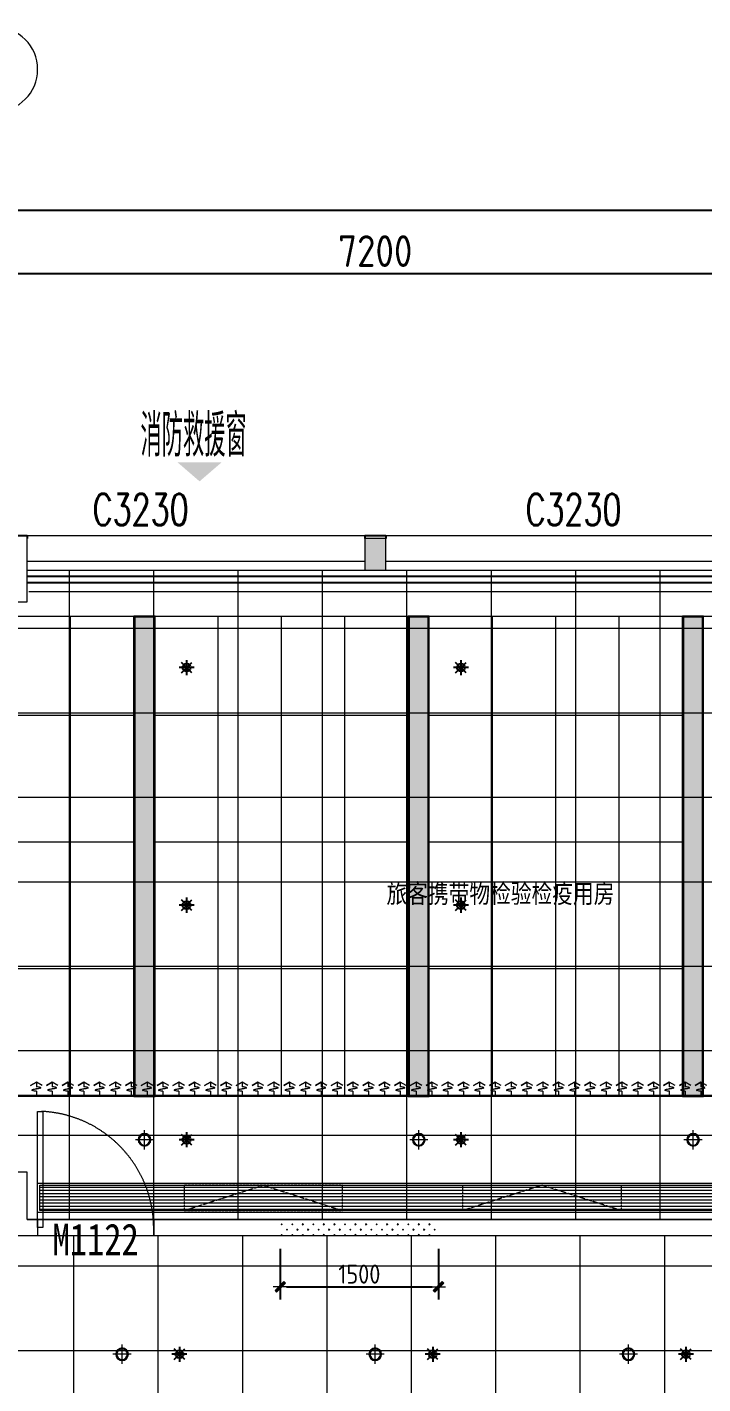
# Model space of a CAD drawing. Header units: millimetres. Extents: x 33621 to 401573, y -91663 to 133135.
# Drawn here: x 204357 to 210762, y -50716 to -37866 of the extents above; entities that cross this region are included whole.
import ezdxf
from ezdxf.enums import TextEntityAlignment as Align

# ---------------------------------------------------------------- set-up
doc = ezdxf.new("R2010")
doc.units = ezdxf.units.MM
doc.header["$LTSCALE"] = 10
for name, pattern in [('DASH', [0.35, 0.25, -0.1]), ('DOTE', [2.42, 2, -0.2, 0.02, -0.2]), ('HIDDEN', [0.375, 0.25, -0.125, 0, 0])]:
    doc.linetypes.add(name, pattern=pattern)
doc.layers.get('0').update_dxf_attribs({"color": 253})
doc.layers.get('Defpoints').update_dxf_attribs({"color": 250})
for name, color, linetype in [('3', 253, 'Continuous'), ('Dim【尺寸标注】', 253, 'Continuous'), ('EQUIP_喷头', 253, 'Continuous'), ('PUB_DIM', 253, 'Continuous'), ('SURFACE', 253, 'Continuous'), ('Wall Solid【墙柱填充】', 253, 'Continuous'), ('WINDOW_TEXT', 253, 'Continuous')]:
    doc.layers.add(name, color=color, linetype=linetype)
for name, color, linetype, lineweight in [('AXIS【轴号】', 253, 'Continuous', 0), ('DOOR【门】', 253, 'Continuous', 0), ('DS-4BS-FINISH【墙完成线】', 253, 'Continuous', 0), ('FC-FLOOR【地材分格】', 253, 'Continuous', 0), ('FF-Door【门】', 253, 'Continuous', 0), ('PUB_HATCH', 253, 'Continuous', 0), ('RC-FCU【空调设备】', 253, 'Continuous', 0), ('RC-FIN【天花轮廓线】', 253, 'Continuous', 0), ('RC-LIGHT【天花灯具】', 253, 'Continuous', 0), ('RC-STR【天花细线】', 253, 'Continuous', 0), ('RC-Text【天花文字】', 253, 'Continuous', 0), ('TXT【平面空间文字】', 253, 'Continuous', 0), ('WALL', 253, 'Continuous', 0), ('Wall【墙体】', 253, 'Continuous', 0), ('WINDOW', 253, 'Continuous', 0), ('新建墙体', 253, 'Continuous', 0)]:
    doc.layers.add(name, color=color, linetype=linetype, lineweight=lineweight)
doc.styles.add('_TCH_WINDOW', font='SIMPLEX', dxfattribs={"bigfont": 'GBCBIG'})
doc.styles.add('CCD_DIM', font='ARCHS.SHX')
doc.styles.add('DIM_FONT', font='SIMPLEX', dxfattribs={"width": 0.7, "bigfont": 'GBCBIG'})
doc.styles.add('宋体', font='', dxfattribs={"width": 0.7})
doc.styles.add('文字', font='')
doc.styles.get('宋体').set_extended_font_data('SimSun')
doc.styles.get('文字').set_extended_font_data('SimSun')
doc.dimstyles.new('ZL_1：100', dxfattribs={"dimtxt": 3, "dimasz": 1, "dimexe": 2, "dimexo": 2, "dimgap": 0.6, "dimtad": 1, "dimdec": 0, "dimrnd": 5, "dimdsep": 46, "dimtxsty": 'CCD_DIM', "dimblk": 'WS-cj', "dimblk1": 'WS-cj', "dimblk2": 'WS-cj', "dimcen": 1, "dimclrd": 44, "dimclre": 44, "dimclrt": 2, "dimadec": 0, "dimazin": 2, "dimtfac": 1, "dimtdec": 0, "dimtix": 1, "dimtmove": 2, "dimatfit": 3, "dimldrblk": 'hl_arrow2', "dimfxl": 5, "dimfxlon": 1, "dimarcsym": 0})
doc.dimstyles.new('ZL_1：60', dxfattribs={"dimscale": 60, "dimtxt": 3, "dimasz": 1, "dimexe": 2, "dimexo": 2, "dimgap": 0.5, "dimtad": 1, "dimdec": 0, "dimrnd": 5, "dimdsep": 46, "dimtxsty": 'CCD_DIM', "dimblk": 'WS-cj', "dimblk1": 'WS-cj', "dimblk2": 'WS-cj', "dimcen": 0, "dimclrd": 44, "dimclre": 44, "dimclrt": 2, "dimadec": 0, "dimazin": 0, "dimtfac": 1, "dimtdec": 0, "dimtix": 1, "dimtofl": 0, "dimtmove": 2, "dimatfit": 3, "dimldrblk": 'hl_arrow2', "dimfxl": 6, "dimfxlon": 1, "dimarcsym": 0})

# ---------------------------------------------------------------- blocks, each defined once
blk = doc.blocks.new('$WINLIB2D$00000004')
for p, q in [((-0.5, 0.5), (0.5, 0.5)), ((-0.5, 0.5), (-0.5, -0.5)), ((0.5, -0.5), (0.5, 0.5)), ((-0.5, 0.2406), (0.5, 0.2406)), ((-0.5, -0.5), (0.5, -0.5))]:
    blk.add_line(p, q)
blk = doc.blocks.new('圆形筒灯')
at = {"color": 251, "linetype": 'DOTE', "ltscale": 43.504693}
blk.add_line((0, 91), (0, -91), dxfattribs=at)
at = {"color": 251, "linetype": 'DOTE', "ltscale": 41.297046}
blk.add_line((86, 0), (-86, 0), dxfattribs=at)
blk.add_ellipse((0, 0), major_axis=(-42.4, 42.4), ratio=1, start_param=2.355868237233172, end_param=8.639053544412757)
at = {"color": 251}
blk.add_ellipse((0, 0), major_axis=(35.4, 35.4), ratio=1, start_param=5.49871431692557, end_param=11.78189962410516, dxfattribs=at)
blk = doc.blocks.new('*U603')
for p, q in [((0, 0), (10350, 0)), ((10350, -12), (0, -12)), ((3770, -105), (3825, -136)), ((3825, -49), (3825, -12)), ((3825, -136), (3825, -93)), ((3880, -105), (3825, -136)), ((3825, -136), (3880, -105)), ((3920, -105), (3975, -136)), ((3975, -49), (3975, -12)), ((3975, -136), (3975, -93)), ((4030, -105), (3975, -136)), ((3975, -136), (4030, -105)), ((4070, -105), (4125, -136)), ((4125, -49), (4125, -12)), ((4125, -136), (4125, -93)), ((4180, -105), (4125, -136)), ((4125, -136), (4180, -105)), ((4220, -105), (4275, -136)), ((4275, -49), (4275, -12)), ((4275, -136), (4275, -93)), ((4330, -105), (4275, -136)), ((4275, -136), (4330, -105)), ((4370, -105), (4425, -136)), ((4425, -49), (4425, -12)), ((4425, -136), (4425, -93)), ((4480, -105), (4425, -136)), ((4425, -136), (4480, -105)), ((4520, -105), (4575, -136)), ((4575, -49), (4575, -12)), ((4575, -136), (4575, -93)), ((4630, -105), (4575, -136)), ((4575, -136), (4630, -105)), ((4670, -105), (4725, -136)), ((4725, -49), (4725, -12)), ((4725, -136), (4725, -93)), ((4780, -105), (4725, -136)), ((4725, -136), (4780, -105)), ((4820, -105), (4875, -136)), ((4875, -49), (4875, -12)), ((4875, -136), (4875, -93)), ((4930, -105), (4875, -136)), ((4875, -136), (4930, -105)), ((4970, -105), (5025, -136)), ((5025, -49), (5025, -12)), ((5025, -136), (5025, -93)), ((5080, -105), (5025, -136)), ((5025, -136), (5080, -105)), ((5120, -105), (5175, -136)), ((5175, -49), (5175, -12)), ((5175, -136), (5175, -93)), ((5230, -105), (5175, -136)), ((5175, -136), (5230, -105)), ((5270, -105), (5325, -136)), ((5325, -49), (5325, -12)), ((5325, -136), (5325, -93)), ((5380, -105), (5325, -136)), ((5325, -136), (5380, -105)), ((5420, -105), (5475, -136)), ((5475, -49), (5475, -12)), ((5475, -136), (5475, -93)), ((5530, -105), (5475, -136)), ((5475, -136), (5530, -105)), ((5570, -105), (5625, -136)), ((5625, -49), (5625, -12)), ((5625, -136), (5625, -93)), ((5680, -105), (5625, -136)), ((5625, -136), (5680, -105)), ((5720, -105), (5775, -136)), ((5775, -49), (5775, -12)), ((5775, -136), (5775, -93)), ((5830, -105), (5775, -136)), ((5775, -136), (5830, -105)), ((5870, -105), (5925, -136)), ((5925, -49), (5925, -12)), ((5925, -136), (5925, -93)), ((5980, -105), (5925, -136)), ((5925, -136), (5980, -105)), ((6020, -105), (6075, -136)), ((6075, -49), (6075, -12)), ((6075, -136), (6075, -93)), ((6130, -105), (6075, -136)), ((6075, -136), (6130, -105)), ((6170, -105), (6225, -136)), ((6225, -49), (6225, -12)), ((6225, -136), (6225, -93)), ((6280, -105), (6225, -136)), ((6225, -136), (6280, -105)), ((6320, -105), (6375, -136)), ((6375, -49), (6375, -12)), ((6375, -136), (6375, -93)), ((6430, -105), (6375, -136)), ((6375, -136), (6430, -105)), ((6470, -105), (6525, -136)), ((6525, -49), (6525, -12)), ((6525, -136), (6525, -93)), ((6580, -105), (6525, -136)), ((6525, -136), (6580, -105)), ((6620, -105), (6675, -136)), ((6675, -49), (6675, -12)), ((6675, -136), (6675, -93)), ((6730, -105), (6675, -136)), ((6675, -136), (6730, -105)), ((6770, -105), (6825, -136)), ((6825, -49), (6825, -12)), ((6825, -136), (6825, -93)), ((6880, -105), (6825, -136)), ((6825, -136), (6880, -105)), ((6920, -105), (6975, -136)), ((6975, -49), (6975, -12)), ((6975, -136), (6975, -93)), ((7030, -105), (6975, -136)), ((6975, -136), (7030, -105)), ((7070, -105), (7125, -136)), ((7125, -49), (7125, -12)), ((7125, -136), (7125, -93)), ((7180, -105), (7125, -136)), ((7125, -136), (7180, -105)), ((7220, -105), (7275, -136)), ((7275, -49), (7275, -12)), ((7275, -136), (7275, -93)), ((7330, -105), (7275, -136)), ((7275, -136), (7330, -105)), ((7370, -105), (7425, -136)), ((7425, -49), (7425, -12)), ((7425, -136), (7425, -93)), ((7480, -105), (7425, -136)), ((7425, -136), (7480, -105)), ((7520, -105), (7575, -136)), ((7575, -49), (7575, -12)), ((7575, -136), (7575, -93)), ((7630, -105), (7575, -136)), ((7575, -136), (7630, -105)), ((7670, -105), (7725, -136)), ((7725, -49), (7725, -12)), ((7725, -136), (7725, -93)), ((7780, -105), (7725, -136)), ((7725, -136), (7780, -105)), ((7820, -105), (7875, -136)), ((7875, -49), (7875, -12)), ((7875, -136), (7875, -93)), ((7930, -105), (7875, -136)), ((7875, -136), (7930, -105)), ((7970, -105), (8025, -136)), ((8025, -49), (8025, -12)), ((8025, -136), (8025, -93)), ((8080, -105), (8025, -136)), ((8025, -136), (8080, -105)), ((8120, -105), (8175, -136)), ((8175, -49), (8175, -12)), ((8175, -136), (8175, -93)), ((8230, -105), (8175, -136)), ((8175, -136), (8230, -105)), ((8270, -105), (8325, -136)), ((8325, -49), (8325, -12)), ((8325, -136), (8325, -93)), ((8380, -105), (8325, -136)), ((8325, -136), (8380, -105)), ((8420, -105), (8475, -136)), ((8475, -49), (8475, -12)), ((8475, -136), (8475, -93)), ((8530, -105), (8475, -136)), ((8475, -136), (8530, -105)), ((8570, -105), (8625, -136)), ((8625, -49), (8625, -12)), ((8625, -136), (8625, -93)), ((8680, -105), (8625, -136)), ((8625, -136), (8680, -105)), ((8720, -105), (8775, -136)), ((8775, -49), (8775, -12)), ((8775, -136), (8775, -93)), ((8830, -105), (8775, -136)), ((8775, -136), (8830, -105)), ((8870, -105), (8925, -136)), ((8925, -49), (8925, -12)), ((8925, -136), (8925, -93)), ((8980, -105), (8925, -136)), ((8925, -136), (8980, -105)), ((9020, -105), (9075, -136)), ((9075, -49), (9075, -12)), ((9075, -136), (9075, -93)), ((9130, -105), (9075, -136)), ((9075, -136), (9130, -105)), ((9170, -105), (9225, -136)), ((9225, -49), (9225, -12)), ((9225, -136), (9225, -93)), ((9280, -105), (9225, -136)), ((9225, -136), (9280, -105)), ((9320, -105), (9375, -136)), ((9375, -49), (9375, -12)), ((9375, -136), (9375, -93)), ((9430, -105), (9375, -136)), ((9375, -136), (9430, -105)), ((9470, -105), (9525, -136)), ((9525, -49), (9525, -12)), ((9525, -136), (9525, -93)), ((9580, -105), (9525, -136)), ((9525, -136), (9580, -105)), ((9620, -105), (9675, -136)), ((9675, -49), (9675, -12)), ((9675, -136), (9675, -93)), ((9730, -105), (9675, -136)), ((9675, -136), (9730, -105)), ((9770, -105), (9825, -136)), ((9825, -49), (9825, -12)), ((9825, -136), (9825, -93)), ((9880, -105), (9825, -136)), ((9825, -136), (9880, -105)), ((9920, -105), (9975, -136)), ((9975, -49), (9975, -12)), ((9975, -136), (9975, -93)), ((10030, -105), (9975, -136)), ((9975, -136), (10030, -105)), ((10070, -105), (10125, -136)), ((10125, -49), (10125, -12)), ((10125, -136), (10125, -93)), ((10180, -105), (10125, -136)), ((10125, -136), (10180, -105))]:
    blk.add_line(p, q)
at = {"extrusion": (0, 0, -1)}
for centre, major_axis, start_param, end_param in [((3823, -171), (-70.4, -70.4), 2.004284, 2.381239), ((3823, 6), (70.4, -70.4), 0.760354, 1.137309), ((3827, -149), (-70.4, -70.4), 2.33115, 2.708105), ((3827, 28), (70.4, -70.4), 0.433488, 0.810442), ((3860, -60), (3.69, -3.69), 4.278901, 6.716673), ((3940, -82), (3.69, -3.69), 1.137309, 3.57508), ((3973, -171), (-70.4, -70.4), 2.004284, 2.381239), ((3973, 6), (70.4, -70.4), 0.760354, 1.137309), ((3977, -149), (-70.4, -70.4), 2.33115, 2.708105), ((3977, 28), (70.4, -70.4), 0.433488, 0.810442), ((4010, -60), (3.69, -3.69), 4.278901, 6.716673), ((4090, -82), (3.69, -3.69), 1.137309, 3.57508), ((4123, -171), (-70.4, -70.4), 2.004284, 2.381239), ((4123, 6), (70.4, -70.4), 0.760354, 1.137309), ((4127, -149), (-70.4, -70.4), 2.33115, 2.708105), ((4127, 28), (70.4, -70.4), 0.433488, 0.810442), ((4160, -60), (3.69, -3.69), 4.278901, 6.716673), ((4240, -82), (3.69, -3.69), 1.137309, 3.57508), ((4273, -171), (-70.4, -70.4), 2.004284, 2.381239), ((4273, 6), (70.4, -70.4), 0.760354, 1.137309), ((4277, -149), (-70.4, -70.4), 2.33115, 2.708105), ((4277, 28), (70.4, -70.4), 0.433488, 0.810442), ((4310, -60), (3.69, -3.69), 4.278901, 6.716673), ((4390, -82), (3.69, -3.69), 1.137309, 3.57508), ((4423, -171), (-70.4, -70.4), 2.004284, 2.381239), ((4423, 6), (70.4, -70.4), 0.760354, 1.137309), ((4427, -149), (-70.4, -70.4), 2.33115, 2.708105), ((4427, 28), (70.4, -70.4), 0.433488, 0.810442), ((4460, -60), (3.69, -3.69), 4.278901, 6.716673), ((4540, -82), (3.69, -3.69), 1.137309, 3.57508), ((4573, -171), (-70.4, -70.4), 2.004284, 2.381239), ((4573, 6), (70.4, -70.4), 0.760354, 1.137309), ((4577, -149), (-70.4, -70.4), 2.33115, 2.708105), ((4577, 28), (70.4, -70.4), 0.433488, 0.810442), ((4610, -60), (3.69, -3.69), 4.278901, 6.716673), ((4690, -82), (3.69, -3.69), 1.137309, 3.57508), ((4723, -171), (-70.4, -70.4), 2.004284, 2.381239), ((4723, 6), (70.4, -70.4), 0.760354, 1.137309), ((4727, -149), (-70.4, -70.4), 2.33115, 2.708105), ((4727, 28), (70.4, -70.4), 0.433488, 0.810442), ((4760, -60), (3.69, -3.69), 4.278901, 6.716673), ((4840, -82), (3.69, -3.69), 1.137309, 3.57508), ((4873, -171), (-70.4, -70.4), 2.004284, 2.381239), ((4873, 6), (70.4, -70.4), 0.760354, 1.137309), ((4877, -149), (-70.4, -70.4), 2.33115, 2.708105), ((4877, 28), (70.4, -70.4), 0.433488, 0.810442), ((4910, -60), (3.69, -3.69), 4.278901, 6.716673), ((4990, -82), (3.69, -3.69), 1.137309, 3.57508), ((5023, -171), (-70.4, -70.4), 2.004284, 2.381239), ((5023, 6), (70.4, -70.4), 0.760354, 1.137309), ((5027, -149), (-70.4, -70.4), 2.33115, 2.708105), ((5027, 28), (70.4, -70.4), 0.433488, 0.810442), ((5060, -60), (3.69, -3.69), 4.278901, 6.716673), ((5140, -82), (3.69, -3.69), 1.137309, 3.57508), ((5173, -171), (-70.4, -70.4), 2.004284, 2.381239), ((5173, 6), (70.4, -70.4), 0.760354, 1.137309), ((5177, -149), (-70.4, -70.4), 2.33115, 2.708105), ((5177, 28), (70.4, -70.4), 0.433488, 0.810442), ((5210, -60), (3.69, -3.69), 4.278901, 6.716673), ((5290, -82), (3.69, -3.69), 1.137309, 3.57508), ((5323, -171), (-70.4, -70.4), 2.004284, 2.381239), ((5323, 6), (70.4, -70.4), 0.760354, 1.137309), ((5327, -149), (-70.4, -70.4), 2.33115, 2.708105), ((5327, 28), (70.4, -70.4), 0.433488, 0.810442), ((5360, -60), (3.69, -3.69), 4.278901, 6.716673), ((5440, -82), (3.69, -3.69), 1.137309, 3.57508), ((5473, -171), (-70.4, -70.4), 2.004284, 2.381239), ((5473, 6), (70.4, -70.4), 0.760354, 1.137309), ((5477, -149), (-70.4, -70.4), 2.33115, 2.708105), ((5477, 28), (70.4, -70.4), 0.433488, 0.810442), ((5510, -60), (3.69, -3.69), 4.278901, 6.716673), ((5590, -82), (3.69, -3.69), 1.137309, 3.57508), ((5623, -171), (-70.4, -70.4), 2.004284, 2.381239), ((5623, 6), (70.4, -70.4), 0.760354, 1.137309), ((5627, -149), (-70.4, -70.4), 2.33115, 2.708105), ((5627, 28), (70.4, -70.4), 0.433488, 0.810442), ((5660, -60), (3.69, -3.69), 4.278901, 6.716673), ((5740, -82), (3.69, -3.69), 1.137309, 3.57508), ((5773, -171), (-70.4, -70.4), 2.004284, 2.381239), ((5773, 6), (70.4, -70.4), 0.760354, 1.137309), ((5777, -149), (-70.4, -70.4), 2.33115, 2.708105), ((5777, 28), (70.4, -70.4), 0.433488, 0.810442), ((5810, -60), (3.69, -3.69), 4.278901, 6.716673), ((5890, -82), (3.69, -3.69), 1.137309, 3.57508), ((5923, -171), (-70.4, -70.4), 2.004284, 2.381239), ((5923, 6), (70.4, -70.4), 0.760354, 1.137309), ((5927, -149), (-70.4, -70.4), 2.33115, 2.708105), ((5927, 28), (70.4, -70.4), 0.433488, 0.810442), ((5960, -60), (3.69, -3.69), 4.278901, 6.716673), ((6040, -82), (3.69, -3.69), 1.137309, 3.57508), ((6073, -171), (-70.4, -70.4), 2.004284, 2.381239), ((6073, 6), (70.4, -70.4), 0.760354, 1.137309), ((6077, -149), (-70.4, -70.4), 2.33115, 2.708105), ((6077, 28), (70.4, -70.4), 0.433488, 0.810442), ((6110, -60), (3.69, -3.69), 4.278901, 6.716673), ((6190, -82), (3.69, -3.69), 1.137309, 3.57508), ((6223, -171), (-70.4, -70.4), 2.004284, 2.381239), ((6223, 6), (70.4, -70.4), 0.760354, 1.137309), ((6227, -149), (-70.4, -70.4), 2.33115, 2.708105), ((6227, 28), (70.4, -70.4), 0.433488, 0.810442), ((6260, -60), (3.69, -3.69), 4.278901, 6.716673), ((6340, -82), (3.69, -3.69), 1.137309, 3.57508), ((6373, -171), (-70.4, -70.4), 2.004284, 2.381239), ((6373, 6), (70.4, -70.4), 0.760354, 1.137309), ((6377, -149), (-70.4, -70.4), 2.33115, 2.708105), ((6377, 28), (70.4, -70.4), 0.433488, 0.810442), ((6410, -60), (3.69, -3.69), 4.278901, 6.716673), ((6490, -82), (3.69, -3.69), 1.137309, 3.57508), ((6523, -171), (-70.4, -70.4), 2.004284, 2.381239), ((6523, 6), (70.4, -70.4), 0.760354, 1.137309), ((6527, -149), (-70.4, -70.4), 2.33115, 2.708105), ((6527, 28), (70.4, -70.4), 0.433488, 0.810442), ((6560, -60), (3.69, -3.69), 4.278901, 6.716673), ((6640, -82), (3.69, -3.69), 1.137309, 3.57508), ((6673, -171), (-70.4, -70.4), 2.004284, 2.381239), ((6673, 6), (70.4, -70.4), 0.760354, 1.137309), ((6677, -149), (-70.4, -70.4), 2.33115, 2.708105), ((6677, 28), (70.4, -70.4), 0.433488, 0.810442), ((6710, -60), (3.69, -3.69), 4.278901, 6.716673), ((6790, -82), (3.69, -3.69), 1.137309, 3.57508), ((6823, -171), (-70.4, -70.4), 2.004284, 2.381239), ((6823, 6), (70.4, -70.4), 0.760354, 1.137309), ((6827, -149), (-70.4, -70.4), 2.33115, 2.708105), ((6827, 28), (70.4, -70.4), 0.433488, 0.810442), ((6860, -60), (3.69, -3.69), 4.278901, 6.716673), ((6940, -82), (3.69, -3.69), 1.137309, 3.57508), ((6973, -171), (-70.4, -70.4), 2.004284, 2.381239), ((6973, 6), (70.4, -70.4), 0.760354, 1.137309), ((6977, -149), (-70.4, -70.4), 2.33115, 2.708105), ((6977, 28), (70.4, -70.4), 0.433488, 0.810442), ((7010, -60), (3.69, -3.69), 4.278901, 6.716673), ((7090, -82), (3.69, -3.69), 1.137309, 3.57508), ((7123, -171), (-70.4, -70.4), 2.004284, 2.381239), ((7123, 6), (70.4, -70.4), 0.760354, 1.137309), ((7127, -149), (-70.4, -70.4), 2.33115, 2.708105), ((7127, 28), (70.4, -70.4), 0.433488, 0.810442), ((7160, -60), (3.69, -3.69), 4.278901, 6.716673), ((7240, -82), (3.69, -3.69), 1.137309, 3.57508), ((7273, -171), (-70.4, -70.4), 2.004284, 2.381239), ((7273, 6), (70.4, -70.4), 0.760354, 1.137309), ((7277, -149), (-70.4, -70.4), 2.33115, 2.708105), ((7277, 28), (70.4, -70.4), 0.433488, 0.810442), ((7310, -60), (3.69, -3.69), 4.278901, 6.716673), ((7390, -82), (3.69, -3.69), 1.137309, 3.57508), ((7423, -171), (-70.4, -70.4), 2.004284, 2.381239), ((7423, 6), (70.4, -70.4), 0.760354, 1.137309), ((7427, -149), (-70.4, -70.4), 2.33115, 2.708105), ((7427, 28), (70.4, -70.4), 0.433488, 0.810442), ((7460, -60), (3.69, -3.69), 4.278901, 6.716673), ((7540, -82), (3.69, -3.69), 1.137309, 3.57508), ((7573, -171), (-70.4, -70.4), 2.004284, 2.381239), ((7573, 6), (70.4, -70.4), 0.760354, 1.137309), ((7577, -149), (-70.4, -70.4), 2.33115, 2.708105), ((7577, 28), (70.4, -70.4), 0.433488, 0.810442), ((7610, -60), (3.69, -3.69), 4.278901, 6.716673), ((7690, -82), (3.69, -3.69), 1.137309, 3.57508), ((7723, -171), (-70.4, -70.4), 2.004284, 2.381239), ((7723, 6), (70.4, -70.4), 0.760354, 1.137309), ((7727, -149), (-70.4, -70.4), 2.33115, 2.708105), ((7727, 28), (70.4, -70.4), 0.433488, 0.810442), ((7760, -60), (3.69, -3.69), 4.278901, 6.716673), ((7840, -82), (3.69, -3.69), 1.137309, 3.57508), ((7873, -171), (-70.4, -70.4), 2.004284, 2.381239), ((7873, 6), (70.4, -70.4), 0.760354, 1.137309), ((7877, -149), (-70.4, -70.4), 2.33115, 2.708105), ((7877, 28), (70.4, -70.4), 0.433488, 0.810442), ((7910, -60), (3.69, -3.69), 4.278901, 6.716673), ((7990, -82), (3.69, -3.69), 1.137309, 3.57508), ((8023, -171), (-70.4, -70.4), 2.004284, 2.381239), ((8023, 6), (70.4, -70.4), 0.760354, 1.137309), ((8027, -149), (-70.4, -70.4), 2.33115, 2.708105), ((8027, 28), (70.4, -70.4), 0.433488, 0.810442), ((8060, -60), (3.69, -3.69), 4.278901, 6.716673), ((8140, -82), (3.69, -3.69), 1.137309, 3.57508), ((8173, -171), (-70.4, -70.4), 2.004284, 2.381239), ((8173, 6), (70.4, -70.4), 0.760354, 1.137309), ((8177, -149), (-70.4, -70.4), 2.33115, 2.708105), ((8177, 28), (70.4, -70.4), 0.433488, 0.810442), ((8210, -60), (3.69, -3.69), 4.278901, 6.716673), ((8290, -82), (3.69, -3.69), 1.137309, 3.57508), ((8323, -171), (-70.4, -70.4), 2.004284, 2.381239), ((8323, 6), (70.4, -70.4), 0.760354, 1.137309), ((8327, -149), (-70.4, -70.4), 2.33115, 2.708105), ((8327, 28), (70.4, -70.4), 0.433488, 0.810442), ((8360, -60), (3.69, -3.69), 4.278901, 6.716673), ((8440, -82), (3.69, -3.69), 1.137309, 3.57508), ((8473, -171), (-70.4, -70.4), 2.004284, 2.381239), ((8473, 6), (70.4, -70.4), 0.760354, 1.137309), ((8477, -149), (-70.4, -70.4), 2.33115, 2.708105), ((8477, 28), (70.4, -70.4), 0.433488, 0.810442), ((8510, -60), (3.69, -3.69), 4.278901, 6.716673), ((8590, -82), (3.69, -3.69), 1.137309, 3.57508), ((8623, -171), (-70.4, -70.4), 2.004284, 2.381239), ((8623, 6), (70.4, -70.4), 0.760354, 1.137309), ((8627, -149), (-70.4, -70.4), 2.33115, 2.708105), ((8627, 28), (70.4, -70.4), 0.433488, 0.810442), ((8660, -60), (3.69, -3.69), 4.278901, 6.716673), ((8740, -82), (3.69, -3.69), 1.137309, 3.57508), ((8773, -171), (-70.4, -70.4), 2.004284, 2.381239), ((8773, 6), (70.4, -70.4), 0.760354, 1.137309), ((8777, -149), (-70.4, -70.4), 2.33115, 2.708105), ((8777, 28), (70.4, -70.4), 0.433488, 0.810442), ((8810, -60), (3.69, -3.69), 4.278901, 6.716673), ((8890, -82), (3.69, -3.69), 1.137309, 3.57508), ((8923, -171), (-70.4, -70.4), 2.004284, 2.381239), ((8923, 6), (70.4, -70.4), 0.760354, 1.137309), ((8927, -149), (-70.4, -70.4), 2.33115, 2.708105), ((8927, 28), (70.4, -70.4), 0.433488, 0.810442), ((8960, -60), (3.69, -3.69), 4.278901, 6.716673), ((9040, -82), (3.69, -3.69), 1.137309, 3.57508), ((9073, -171), (-70.4, -70.4), 2.004284, 2.381239), ((9073, 6), (70.4, -70.4), 0.760354, 1.137309), ((9077, -149), (-70.4, -70.4), 2.33115, 2.708105), ((9077, 28), (70.4, -70.4), 0.433488, 0.810442), ((9110, -60), (3.69, -3.69), 4.278901, 6.716673), ((9190, -82), (3.69, -3.69), 1.137309, 3.57508), ((9223, -171), (-70.4, -70.4), 2.004284, 2.381239), ((9223, 6), (70.4, -70.4), 0.760354, 1.137309), ((9227, -149), (-70.4, -70.4), 2.33115, 2.708105), ((9227, 28), (70.4, -70.4), 0.433488, 0.810442), ((9260, -60), (3.69, -3.69), 4.278901, 6.716673), ((9340, -82), (3.69, -3.69), 1.137309, 3.57508), ((9373, -171), (-70.4, -70.4), 2.004284, 2.381239), ((9373, 6), (70.4, -70.4), 0.760354, 1.137309), ((9377, -149), (-70.4, -70.4), 2.33115, 2.708105), ((9377, 28), (70.4, -70.4), 0.433488, 0.810442), ((9410, -60), (3.69, -3.69), 4.278901, 6.716673), ((9490, -82), (3.69, -3.69), 1.137309, 3.57508), ((9523, -171), (-70.4, -70.4), 2.004284, 2.381239), ((9523, 6), (70.4, -70.4), 0.760354, 1.137309), ((9527, -149), (-70.4, -70.4), 2.33115, 2.708105), ((9527, 28), (70.4, -70.4), 0.433488, 0.810442), ((9560, -60), (3.69, -3.69), 4.278901, 6.716673), ((9640, -82), (3.69, -3.69), 1.137309, 3.57508), ((9673, -171), (-70.4, -70.4), 2.004284, 2.381239), ((9673, 6), (70.4, -70.4), 0.760354, 1.137309), ((9677, -149), (-70.4, -70.4), 2.33115, 2.708105), ((9677, 28), (70.4, -70.4), 0.433488, 0.810442), ((9710, -60), (3.69, -3.69), 4.278901, 6.716673), ((9790, -82), (3.69, -3.69), 1.137309, 3.57508), ((9823, -171), (-70.4, -70.4), 2.004284, 2.381239), ((9823, 6), (70.4, -70.4), 0.760354, 1.137309), ((9827, -149), (-70.4, -70.4), 2.33115, 2.708105), ((9827, 28), (70.4, -70.4), 0.433488, 0.810442), ((9860, -60), (3.69, -3.69), 4.278901, 6.716673), ((9940, -82), (3.69, -3.69), 1.137309, 3.57508), ((9973, -171), (-70.4, -70.4), 2.004284, 2.381239), ((9973, 6), (70.4, -70.4), 0.760354, 1.137309), ((9977, -149), (-70.4, -70.4), 2.33115, 2.708105), ((9977, 28), (70.4, -70.4), 0.433488, 0.810442), ((10010, -60), (3.69, -3.69), 4.278901, 6.716673), ((10090, -82), (3.69, -3.69), 1.137309, 3.57508), ((10123, -171), (-70.4, -70.4), 2.004284, 2.381239), ((10123, 6), (70.4, -70.4), 0.760354, 1.137309), ((10127, -149), (-70.4, -70.4), 2.33115, 2.708105), ((10127, 28), (70.4, -70.4), 0.433488, 0.810442), ((10160, -60), (3.69, -3.69), 4.278901, 6.716673)]:
    blk.add_ellipse(centre, major_axis=major_axis, ratio=1, start_param=start_param, end_param=end_param, dxfattribs=at)
blk = doc.blocks.new('ZL_0609192853')
at = {"layer": 'RC-LIGHT【天花灯具】'}
h = blk.add_hatch(dxfattribs=at)
h.set_pattern_fill('DOTS', color=8, scale=10)
h.set_pattern_definition([(0, (2430707.972, -1486106.821), (7.9375, 15.875), [0, -15.875])])
h.paths.add_polyline_path([(-90, -4540), (90, -4540), (90, -10), (-90, -10)])
blk.add_lwpolyline([(-100, -4550), (100, -4550), (100, 0), (-100, 0)], close=True, dxfattribs=at)
at = {"layer": 'RC-LIGHT【天花灯具】', "color": 8}
blk.add_lwpolyline([(-90, -4540), (90, -4540), (90, -10), (-90, -10)], close=True, dxfattribs=at)
blk = doc.blocks.new('hl_Axis-A1')
at = {"color": 150, "ltscale": 2}
blk.add_line((21.33, 0), (0, 0), dxfattribs=at)
at = {"color": 150}
blk.add_circle((25.33, 0), 4, dxfattribs=at)
at = {"color": 50, "style": '宋体', "width": 0.7}
blk.add_attdef('轴号', text='', height=3.5, dxfattribs=at).set_placement((25.33, 0), align=Align.MIDDLE_CENTER)
blk = doc.blocks.new('WS-cj')
blk.add_hatch(color=2).paths.add_polyline_path([(0.59, 0.82), (-0.82, -0.59), (-0.59, -0.82), (0.82, 0.59)])
at = {"color": 2, "linetype": 'ByBlock', "lineweight": 0}
for p, q in [((-1.1, 0), (0, 0)), ((0, 0), (1.1, 0))]:
    blk.add_line(p, q, dxfattribs=at)
at = {"color": 2}
blk.add_lwpolyline([(0.59, 0.82), (-0.82, -0.59), (-0.59, -0.82), (0.82, 0.59)], close=True, dxfattribs=at)
blk = doc.blocks.new('*D265')
at = {"layer": 'Defpoints', "color": 0, "transparency": 16777216}
for p in [(-1262, 2411), (-8462, 1811), (-1262, 1811)]:
    blk.add_point(p, dxfattribs=at)
at = {"layer": 'Dim【尺寸标注】', "color": 44, "lineweight": -2, "transparency": 16777216}
for p, q in [((-8462, 1911), (-8462, 2611)), ((-1262, 1911), (-1262, 2611)), ((-8362, 2411), (-1362, 2411))]:
    blk.add_line(p, q, dxfattribs=at)
at = {"layer": 'Dim【尺寸标注】', "color": 44, "lineweight": -2, "transparency": 16777216, "xscale": 100, "yscale": 100, "zscale": 100, "rotation": 180}
blk.add_blockref('WS-cj', (-8462, 2411), dxfattribs=at)
at = {"layer": 'Dim【尺寸标注】', "color": 44, "lineweight": -2, "transparency": 16777216, "xscale": 100, "yscale": 100, "zscale": 100}
blk.add_blockref('WS-cj', (-1262, 2411), dxfattribs=at)
at = {"layer": 'Dim【尺寸标注】', "color": 2, "transparency": 16777216, "insert": (-4862, 2623), "char_height": 300, "attachment_point": 5, "style": 'CCD_DIM'}
blk.add_mtext('7200', dxfattribs=at)
blk = doc.blocks.new('hl_arrow2')
at = {"color": 2}
blk.add_line((-0.22, 0), (-1, 0), dxfattribs=at)
blk.add_lwpolyline([(-0.22, 0), (-0.86, -0.69), (-0.65, -0.86), (0, 0), (-0.65, 0.86), (-0.86, 0.69)], close=True, dxfattribs=at)
blk = doc.blocks.new('*D273')
at = {"layer": 'Defpoints', "color": 0, "transparency": 16777216}
for p in [(49138, 3011), (-44462, 1811), (49138, 1811)]:
    blk.add_point(p, dxfattribs=at)
at = {"layer": 'Dim【尺寸标注】', "color": 44, "lineweight": -2, "transparency": 16777216}
for p, q in [((-44462, 2511), (-44462, 3211)), ((49138, 2511), (49138, 3211)), ((-44362, 3011), (49038, 3011))]:
    blk.add_line(p, q, dxfattribs=at)
at = {"layer": 'Dim【尺寸标注】', "color": 44, "lineweight": -2, "transparency": 16777216, "xscale": 100, "yscale": 100, "zscale": 100, "rotation": 180}
blk.add_blockref('WS-cj', (-44462, 3011), dxfattribs=at)
at = {"layer": 'Dim【尺寸标注】', "color": 44, "lineweight": -2, "transparency": 16777216, "xscale": 100, "yscale": 100, "zscale": 100}
blk.add_blockref('WS-cj', (49138, 3011), dxfattribs=at)
at = {"layer": 'Dim【尺寸标注】', "color": 2, "transparency": 16777216, "insert": (2338, 3217), "char_height": 300, "attachment_point": 5, "style": 'CCD_DIM'}
blk.add_mtext('93600', dxfattribs=at)
blk = doc.blocks.new('*D365')
at = {"layer": 'Defpoints', "color": 0, "transparency": 16777216}
for p in [(206756, -49317), (208256, -49317), (208256, -49797)]:
    blk.add_point(p, dxfattribs=at)
at = {"layer": '新建墙体', "color": 44, "lineweight": -2, "transparency": 16777216}
for p, q in [((206756, -49437), (206756, -49917)), ((208256, -49437), (208256, -49917)), ((206816, -49797), (208196, -49797))]:
    blk.add_line(p, q, dxfattribs=at)
at = {"layer": '新建墙体', "color": 44, "lineweight": -2, "transparency": 16777216, "xscale": 60, "yscale": 60, "zscale": 60, "rotation": 180}
blk.add_blockref('WS-cj', (206756, -49797), dxfattribs=at)
at = {"layer": '新建墙体', "color": 44, "lineweight": -2, "transparency": 16777216, "xscale": 60, "yscale": 60, "zscale": 60}
blk.add_blockref('WS-cj', (208256, -49797), dxfattribs=at)
at = {"layer": '新建墙体', "color": 2, "transparency": 16777216, "insert": (207506, -49677), "char_height": 180, "attachment_point": 5, "style": 'CCD_DIM'}
blk.add_mtext('1500', dxfattribs=at)
blk = doc.blocks.new('$TwtSys$00000125')
at = {"color": 9}
for p, q in [((0.57, 0), (-0.57, 0)), ((0.4, -0.4), (-0.4, 0.4)), ((-0.4, -0.4), (0.4, 0.4)), ((0, 0.57), (0, -0.57))]:
    blk.add_line(p, q, dxfattribs=at)
at = {"color": 8}
blk.add_circle((0, 0), 0.3, dxfattribs=at)
blk = doc.blocks.new('DOOR_D01')
at = {"layer": 'FF-Door【门】'}
blk.add_lwpolyline([(-0.456, 1), (-0.456, 0), (-0.5, 0), (-0.5, 1)], close=True, dxfattribs=at)
at = {"layer": 'FF-Door【门】', "color": 8, "linetype": 'HIDDEN', "ltscale": 15}
blk.add_arc((-0.511, -0.01), 1.011, 0.5915, 87.4664, dxfattribs=at)
blk = doc.blocks.new('ZL_061117299')
at = {"layer": 'AXIS【轴号】'}
ref = blk.add_blockref('hl_Axis-A1', (-8462.3, 1810.8), dxfattribs=dict(at, xscale=-100, yscale=100, zscale=100, rotation=270))
ref.add_attrib('轴号', '6', dxfattribs={"layer": '0', "color": 2, "height": 350, "style": '宋体', "width": 0.7}).set_placement((-8462.3, 4351.9), align=Align.MIDDLE_CENTER)
at = {"layer": 'Dim【尺寸标注】'}
for p1, p2, distance, picture, middle in [((-44462.3, 1810.8), (49137.7, 1810.8), 1200, '*D273', (2337.7, 3217)), ((-8462.3, 1810.8), (-1262.3, 1810.8), 600, '*D265', (-4862.3, 2623.3))]:
    dim = blk.add_aligned_dim(p1=p1, p2=p2, distance=distance, dimstyle='ZL_1：100', dxfattribs=at)
    dim.commit()
    dim.dimension.update_dxf_attribs({"geometry": picture, "text_midpoint": middle})

msp = doc.modelspace()

# ---------------------------------------------------------------- hatches: boundary and pattern name
at = {"layer": 'FC-FLOOR【地材分格】'}
h = msp.add_hatch(dxfattribs=at)
h.set_pattern_fill('_USER', color=256, scale=800, double=1, pattern_type=0)
h.set_pattern_definition([(0, (0, 0), (0, 800), []), (90, (0, 0), (-800, 5e-14), [])])
h.paths.add_polyline_path([(214931.7, -43010.6), (218156.7, -43010.6), (218156.7, -49310.6), (232781.7, -49310.6), (232781.7, -51076.7), (232556.7, -51076.7), (232556.7, -51569.3), (225956.7, -51569.3), (225956.7, -51110.6), (225356.7, -51110.6), (225356.7, -51569.3), (218756.7, -51560.6), (218756.7, -51110.6), (218156.7, -51110.6), (218156.7, -51560.6), (211556.7, -51560.6), (211556.7, -51110.6), (210956.7, -51110.6), (210956.7, -51560.6), (204356.7, -51560.6), (204356.7, -51110.6), (203756.7, -51110.6), (203756.7, -51560.6), (197156.7, -51560.6), (197156.7, -51110.6), (196556.7, -51110.6), (196556.7, -51560.6), (189956.7, -51560.6), (189956.7, -51110.6), (189356.7, -51110.6), (189356.7, -51560.6), (182756.7, -51560.6), (182756.7, -51110.6), (182156.7, -51110.6), (182156.7, -51560.6), (175556.7, -51560.6), (175556.7, -51110.6), (174956.7, -51110.6), (174956.7, -51560.6), (168356.7, -51560.6), (168356.7, -49340.6), (168356.7, -49310.6), (186131.2, -49310.6), (186131.2, -43010.6), (189356.7, -43010.6), (189356.7, -49310.6), (214931.7, -49310.6), (214931.7, -43310.6)])
h = msp.add_hatch(dxfattribs=at)
h.set_pattern_fill('_USER', color=256, scale=800, double=1, pattern_type=0)
h.set_pattern_definition([(0, (203956.7, -49160.56), (0, 800), []), (90, (203956.7, -49160.56), (-800, 5e-14), [])])
h.paths.add_polyline_path([(204356.7, -43010.6), (210956.7, -43010.6), (210956.7, -43310.6), (211556.7, -43310.6), (211556.7, -43010.6), (214781.7, -43010.6), (214781.7, -49160.6), (204356.7, -49160.6), (204356.7, -48710.6), (203956.7, -48710.6), (203956.7, -43310.6), (204356.7, -43310.6)])
at = {"layer": 'PUB_HATCH'}
msp.add_hatch(color=256, dxfattribs=at).paths.add_polyline_path([(207556.7, -43010.6), (207756.7, -43010.6), (207756.7, -42710.6), (207556.7, -42710.6)])
at = {"layer": 'RC-FCU【空调设备】'}
h = msp.add_hatch(dxfattribs=at)
h.set_pattern_fill('_USER', color=8, scale=30, angle=180, pattern_type=0)
h.set_pattern_definition([(180, (6136399.454, 1148867.944), (-4e-15, -30), [])])
h.paths.add_polyline_path([(204476.7, -48834.4), (204476.7, -49074.4), (214549.2, -49074.4), (214549.2, -48834.4)])
at = {"layer": '新建墙体'}
h = msp.add_hatch(dxfattribs=at)
h.set_pattern_fill('石膏板', color=256, scale=20, pattern_type=2)
h.set_pattern_definition([(45, (2443964.46, -1422611.51), (-50.0000013, 50.0000013), [16, -54.71068]), (135, (2444075.78, -1422611.51), (-50.0000013, -50.0000013), [16, -54.71068])])
h.paths.add_polyline_path([(208256.2, -49160.6), (206756.2, -49160.6), (206756.2, -49310.6), (208256.2, -49310.6)])

# ---------------------------------------------------------------- linework, layer by layer
at = {"layer": '3'}
for p, q in [((210956.7, -43070.6), (204356.7, -43070.6)), ((210956.7, -43130.6), (204356.7, -43130.6))]:
    msp.add_line(p, q, dxfattribs=at)
at = {"layer": 'DS-4BS-FINISH【墙完成线】'}
msp.add_lwpolyline([(186131.2, -43010.6), (189356.7, -43010.6), (189356.7, -49310.6), (214931.7, -49310.6), (214931.7, -43310.6), (214931.7, -43010.6), (215156.7, -43010.6)], dxfattribs=at)
at = {"layer": 'FC-FLOOR【地材分格】'}
msp.add_lwpolyline([(204356.7, -43010.6), (210956.7, -43010.6), (210956.7, -43310.6), (211556.7, -43310.6), (211556.7, -43010.6), (214781.7, -43010.6), (214781.7, -49160.6), (204356.7, -49160.6), (204356.7, -48710.6), (203956.7, -48710.6), (203956.7, -43310.6), (204356.7, -43310.6), (204356.7, -43010.6)], dxfattribs=at)
at = {"layer": 'RC-FCU【空调设备】'}
msp.add_lwpolyline([(214569.2, -48814.4), (214569.2, -49094.4), (204456.7, -49094.4), (204456.7, -48814.4)], close=True, dxfattribs=at)
at = {"layer": 'RC-FCU【空调设备】', "color": 8}
msp.add_lwpolyline([(214549.2, -48834.4), (214549.2, -49074.4), (204476.7, -49074.4), (204476.7, -48834.4)], close=True, dxfattribs=at)
at = {"layer": 'RC-FCU【空调设备】', "color": 8, "linetype": 'DASH'}
for points in [[(205844.7, -48834.4), (205844.7, -49074.4), (207344.7, -49074.4), (207344.7, -48834.4)], [(209987.3, -48834.4), (209987.3, -49074.4), (208487.3, -49074.4), (208487.3, -48834.4)]]:
    msp.add_lwpolyline(points, close=True, dxfattribs=at)
for points in [[(205844.7, -49074.4), (206594.7, -48834.4), (207344.7, -49074.4)], [(209987.3, -49074.4), (209237.3, -48834.4), (208487.3, -49074.4)]]:
    msp.add_lwpolyline(points, dxfattribs=at)
at = {"layer": 'RC-FIN【天花轮廓线】'}
msp.add_line((204372.5, -43210.6), (210972.5, -43210.6), dxfattribs=at)
for points in [[(204169.2, -47994.4), (204169.2, -43444.4), (214569.2, -43444.4), (214569.2, -47994.4)], [(204456.7, -49310.6), (205556.7, -49310.6), (205556.7, -49160.6), (204456.7, -49160.6)]]:
    msp.add_lwpolyline(points, close=True, dxfattribs=at)
at = {"layer": 'RC-STR【天花细线】'}
for p, q in [((204769.2, -47982.4), (204769.2, -43444.4)), ((205369.2, -47982.4), (205369.2, -43444.4)), ((205569.2, -47982.4), (205569.2, -43444.4)), ((206169.2, -47982.4), (206169.2, -43444.4)), ((206769.2, -47982.4), (206769.2, -43444.4)), ((207369.2, -47982.4), (207369.2, -43444.4)), ((207969.2, -47982.4), (207969.2, -43444.4)), ((208169.2, -47982.4), (208169.2, -43444.4)), ((208769.2, -47982.4), (208769.2, -43444.4)), ((209369.2, -47982.4), (209369.2, -43444.4)), ((209969.2, -47982.4), (209969.2, -43444.4)), ((210569.2, -47982.4), (210569.2, -43444.4)), ((204169.2, -44382.4), (205379.2, -44382.4)), ((205569.2, -44382.4), (207969.2, -44382.4)), ((208169.2, -44382.4), (210569.2, -44382.4)), ((204169.2, -45582.4), (205379.2, -45582.4)), ((205569.2, -45582.4), (207969.2, -45582.4)), ((208169.2, -45582.4), (210569.2, -45582.4)), ((204169.2, -46782.4), (205379.2, -46782.4)), ((205569.2, -46782.4), (207969.2, -46782.4)), ((208169.2, -46782.4), (210569.2, -46782.4))]:
    msp.add_line(p, q, dxfattribs=at)
at = {"layer": 'SURFACE'}
for p, q in [((204056.7, -42680.6), (204356.7, -42680.6)), ((204356.7, -42680.6), (204356.7, -42710.6)), ((207556.7, -42680.6), (207556.7, -42710.6)), ((207556.7, -42680.6), (207756.7, -42680.6)), ((207756.7, -42680.6), (207756.7, -42710.6))]:
    msp.add_line(p, q, dxfattribs=at)
at = {"layer": 'WALL'}
for p, q in [((207756.7, -42710.6), (207556.7, -42710.6)), ((207556.7, -42710.6), (207556.7, -43010.6)), ((207756.7, -43010.6), (207756.7, -42710.6)), ((207556.7, -43010.6), (207756.7, -43010.6))]:
    msp.add_line(p, q, dxfattribs=at)
at = {"layer": 'Wall Solid【墙柱填充】', "color": 1}
msp.add_solid([(206199.1, -41989.5), (205991.4, -42168.5), (205783.8, -41989.5), (205991.4, -42168.5)], dxfattribs=at)
at = {"layer": 'Wall【墙体】', "color": 9}
for p, q in [((204456.7, -49160.6), (204356.7, -49160.6)), ((204456.7, -49160.6), (204456.7, -49310.6)), ((213481.7, -49160.6), (205556.7, -49160.6)), ((205556.7, -49160.6), (205556.7, -49310.6)), ((204356.7, -49310.6), (204456.7, -49310.6)), ((205556.7, -49310.6), (213481.7, -49310.6))]:
    msp.add_line(p, q, dxfattribs=at)

# ---------------------------------------------------------------- block references
at = {"layer": 'DOOR【门】'}
ref = msp.add_blockref('DOOR_D01', (205006.7, -49235.6), dxfattribs=dict(at, xscale=1100, yscale=1100, zscale=1100))
ref.add_attrib('A', 'M1122', dxfattribs={"layer": 'TXT【平面空间文字】', "height": 300, "rotation": 360, "style": '文字', "width": 0.8}).set_placement((205006.7, -49348.1), align=Align.MIDDLE)
at = {"layer": 'EQUIP_喷头', "xscale": 125, "yscale": 125, "zscale": 125}
for p in [(205868.7, -43932.6), (208468.7, -43932.6), (205868.7, -46182.6), (208468.7, -46182.6), (205868.7, -48404.4), (208468.7, -48404.4), (205801, -50435.6), (208201, -50435.6), (210601, -50435.6)]:
    msp.add_blockref('$TwtSys$00000125', p, dxfattribs=at)
at = {"layer": 'PUB_DIM'}
msp.add_blockref('ZL_061117299', (212519, -42610.6), dxfattribs=at)
at = {"layer": 'RC-FCU【空调设备】', "ltscale": 10, "rotation": 180}
msp.add_blockref('*U603', (214569.2, -47994.4), dxfattribs=at)
at = {"layer": 'RC-LIGHT【天花灯具】'}
for p in [(205469.2, -43444.4), (208069.2, -43444.4), (210669.2, -43444.4)]:
    msp.add_blockref('ZL_0609192853', p, dxfattribs=at)
at = {"layer": 'RC-LIGHT【天花灯具】', "xscale": -1, "rotation": 180}
for p in [(205469.2, -48404.4), (208069.2, -48404.4), (210669.2, -48404.4), (205256.7, -50435.6), (207656.7, -50435.6), (210056.7, -50435.6)]:
    msp.add_blockref('圆形筒灯', p, dxfattribs=at)
at = {"layer": 'WINDOW'}
ref = msp.add_blockref('$WINLIB2D$00000004', (205956.7, -42845.6), dxfattribs=dict(at, xscale=3200, yscale=-330, zscale=3200))
ref.add_attrib('A', 'C3230', (204978.3, -42584.3), dxfattribs={"layer": 'WINDOW_TEXT', "height": 297.5, "style": '_TCH_WINDOW', "width": 0.705882})
ref = msp.add_blockref('$WINLIB2D$00000004', (209356.7, -42845.6), dxfattribs=dict(at, xscale=3200, yscale=-330, zscale=3200))
ref.add_attrib('A', 'C3230', (209081.6, -42584.3), dxfattribs={"layer": 'WINDOW_TEXT', "height": 297.5, "style": '_TCH_WINDOW', "width": 0.705882})

# ---------------------------------------------------------------- texts
at = {"layer": 'RC-Text【天花文字】', "style": '文字', "width": 0.8}
msp.add_text('旅客携带物检验检疫用房', height=180, dxfattribs=at).set_placement((207763.3, -46161.9, 0))
at = {"layer": 'TXT【平面空间文字】', "color": 1, "insert": (206439, -41533.6), "char_height": 400, "width": 7488.412, "attachment_point": 3, "style": 'DIM_FONT'}
msp.add_mtext('消防救援窗', dxfattribs=at)

# ---------------------------------------------------------------- dimensions: what is measured, and where the dimension line sits
at = {"layer": '新建墙体'}
dim = msp.add_linear_dim(base=(208256.2, -49796.7), p1=(206756.2, -49316.7), p2=(208256.2, -49316.7), dimstyle='ZL_1：60', dxfattribs=at)
dim.commit()
dim.dimension.update_dxf_attribs({"geometry": '*D365', "text_midpoint": (207506.2, -49676.7)})

doc.saveas('drawing.dxf')
